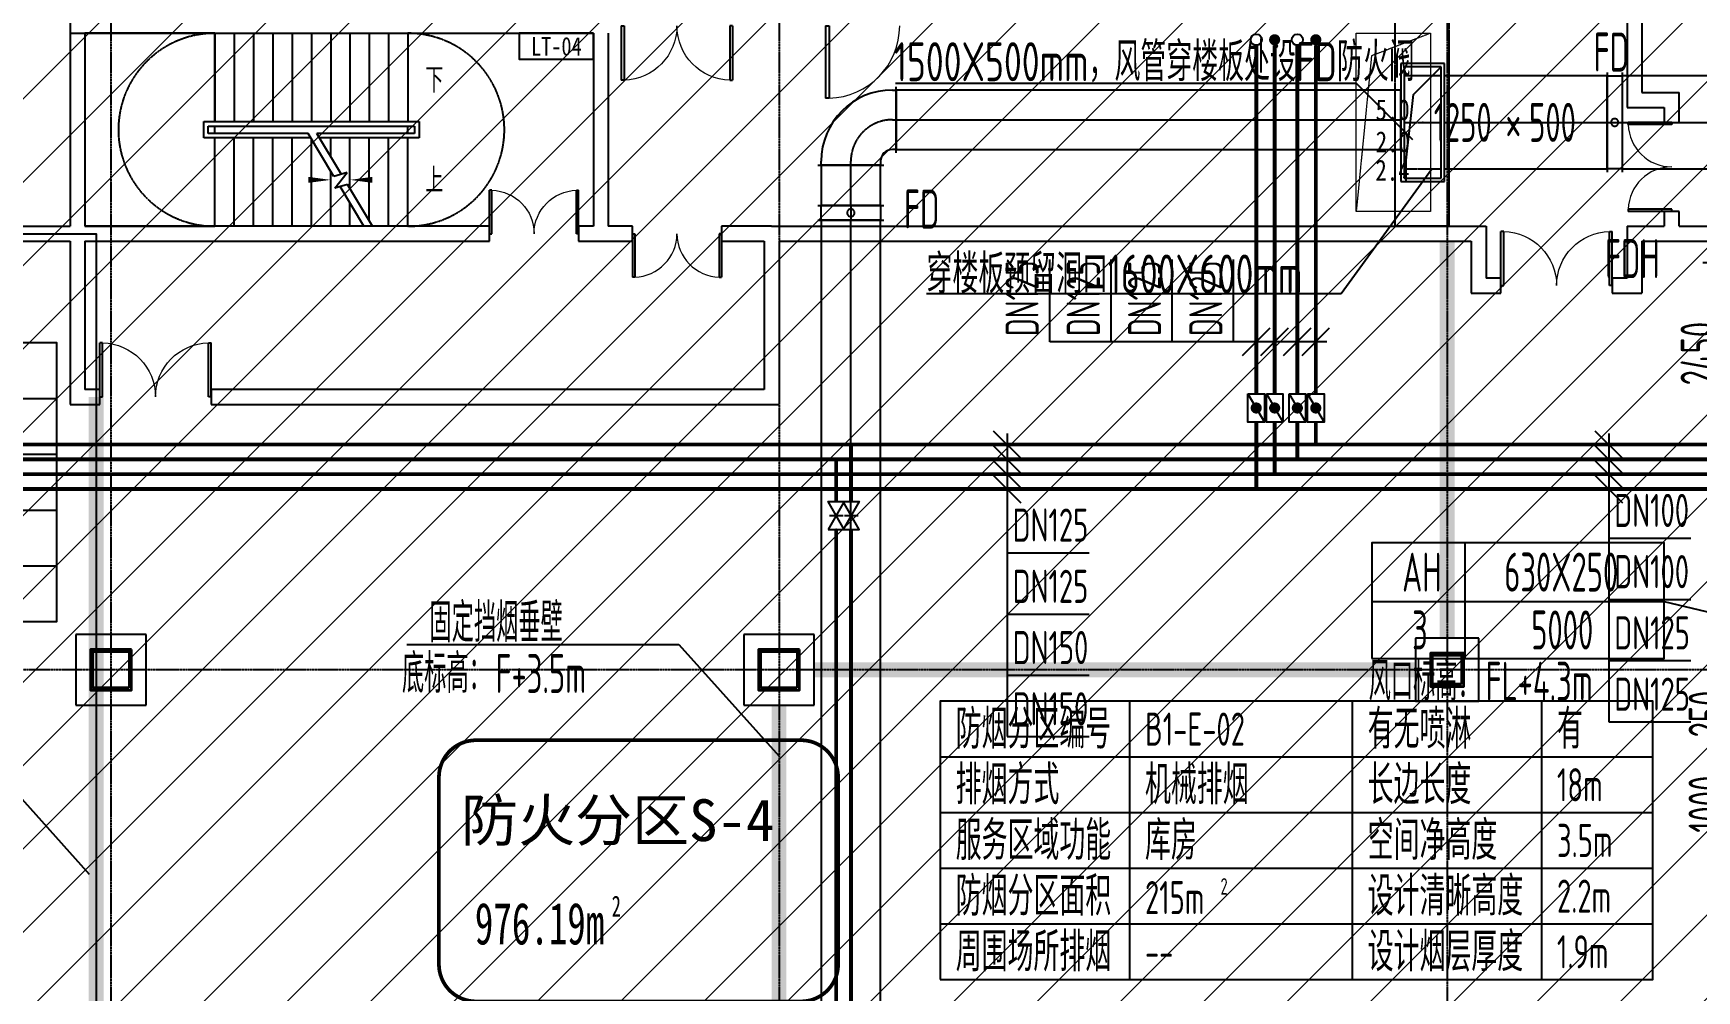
# Model space of a CAD drawing. Extents: x -20827274 to 1300756471, y -549375 to 3431892.
# Drawn here: x 16195 to 38604, y -211834 to -198935 of the extents above; entities that cross this region are included whole.
import ezdxf
from ezdxf.enums import TextEntityAlignment as Align

# ---------------------------------------------------------------- set-up
doc = ezdxf.new("R2010")
doc.units = 0
doc.header["$LTSCALE"] = 10
for name, pattern in [('B-1F-WALL$0$DASH', [0.35, 0.25, -0.1]), ('CENTER2', [1.125, 0.75, -0.125, 0.125, -0.125]), ('DASH', [0.35, 0.25, -0.1]), ('暖附图底图$0$DASH', [0.35, 0.25, -0.1]), ('暖附图底图$0$DOTE', [2.42, 2, -0.2, 0.02, -0.2])]:
    doc.linetypes.add(name, pattern=pattern)
for name, color, linetype in [('1-zs', 3, 'Continuous'), ('1-暖通标注', 4, 'Continuous'), ('1-标注暖通', 4, 'Continuous'), ('DUCT-排烟标注', 3, 'Continuous'), ('DUCT-新风中心线', 5, 'CENTER2'), ('DUCT-新风法兰', 2, 'Continuous'), ('DUCT-新风管', 3, 'Continuous'), ('DUCT-新风管端线', 2, 'Continuous'), ('DUCT-新风阀门', 7, 'Continuous'), ('DUCT-送风中心线', 5, 'CENTER2'), ('DUCT-送风标注', 3, 'Continuous'), ('DUCT-送风法兰', 2, 'Continuous'), ('DUCT-送风管', 4, 'Continuous'), ('DUCT-送风管立管', 4, 'Continuous'), ('DUCT-送风管端线', 2, 'Continuous'), ('DUCT-送风阀门', 7, 'Continuous'), ('H-DIM-空冷回水', 3, 'Continuous'), ('H-PIPE-空冷供水', 122, 'Continuous'), ('H-PIPE-空冷回水', 122, 'DASH'), ('H-PUB_TAB', 7, 'Continuous'), ('H-TH_DIM', 3, 'Continuous'), ('H-VALVE-空冷供水', 7, 'Continuous'), ('H-VALVE-空冷回水', 7, 'Continuous'), ('H-VPIPE-空冷供水', 122, 'Continuous'), ('H-VPIPE-空冷回水', 122, 'DASH'), ('Hvac-Hide', 8, 'DASH'), ('STAIR', 2, 'Continuous'), ('暖附图底图$0$0-绿', 8, 'Continuous'), ('暖附图底图$0$0-蓝', 8, 'Continuous'), ('暖附图底图$0$1-标注暖通', 8, 'Continuous'), ('暖附图底图$0$A-COLUMN', 8, 'Continuous'), ('暖附图底图$0$A-ROOM_NAME', 8, 'Continuous'), ('暖附图底图$0$A-STAIR', 8, 'Continuous'), ('暖附图底图$0$A-WALL', 8, 'Continuous'), ('暖附图底图$0$DIM_SYMB', 8, 'Continuous'), ('暖附图底图$0$DOOR_FIRE', 8, 'Continuous'), ('暖附图底图$0$DOTE', 8, 'Continuous'), ('暖附图底图$0$S-柱', 8, 'Continuous'), ('暖附图底图$0$S-柱-填充', 8, 'Continuous'), ('暖附图底图$0$SRC-03F$0$A-SYMB-NUMB-T', 8, 'Continuous'), ('暖附图底图$0$SRC-03F$0$A-WALL', 8, 'Continuous'), ('暖附图底图$0$STAIR', 8, 'Continuous'), ('暖附图底图$0$WINDOW', 8, 'Continuous')]:
    doc.layers.add(name, color=color, linetype=linetype)
doc.layers.add('F-非人防区', color=105, linetype='Continuous', lineweight=15)
doc.layers.add('暖附图底图$0$HOLE', color=8, linetype='Continuous', lineweight=15)
doc.styles.add('8B2_02', font='tssdeng.shx', dxfattribs={"width": 0.6, "bigfont": 'TSSDCHN.shx'})
doc.styles.add('8B2_02_T3', font='tssdeng.shx', dxfattribs={"width": 0.6, "bigfont": 'TSSDCHN.shx'})
doc.styles.add('_THVAC_PIPEDN', font='tssdeng.shx', dxfattribs={"width": 0.7, "height": 3.5, "bigfont": 'tssdchn.shx'})
doc.styles.add('暖附图底图$0$8B2_01', font='simhei.ttf', dxfattribs={"width": 0.8})
doc.styles.add('暖附图底图$0$_TCH_DIM', font='SIMPLEX', dxfattribs={"bigfont": 'GBCBIG'})
doc.styles.add('暖附图底图$0$SRC-03F$0$ECADI-TXT', font='simplex.shx', dxfattribs={"bigfont": 'hztxt.shx'})
doc.styles.add('暖附图底图$0$黑体', font='simhei.ttf', dxfattribs={"width": 0.65})
doc.dimstyles.new('_TCH_ARCH&&150', dxfattribs={"dimtxt": 525, "dimasz": 150, "dimexe": 375, "dimexo": 450, "dimgap": 150, "dimtad": 1, "dimdec": 0, "dimrnd": 50, "dimzin": 0, "dimdsep": 46, "dimtxsty": '8B2_02_T3', "dimblk": 'ARCHTICK', "dimcen": 0.09, "dimclrt": 7, "dimazin": 2, "dimtfac": 1, "dimtdec": 0, "dimtix": 1, "dimtmove": 2, "dimatfit": 3, "dimfxl": 0, "dimtolj": 1, "dimtzin": 0, "dimarcsym": 0})

# ---------------------------------------------------------------- blocks, each defined once
blk = doc.blocks.new('暖附图底图$0$A$C10817FE3')
at = {"layer": '暖附图底图$0$0-蓝', "color": 9, "linetype": '暖附图底图$0$DASH', "ltscale": 3, "const_width": 50}
blk.add_lwpolyline([(-85682, -49468), (-81304, -49468, 0.414214), (-80804, -48968), (-80804, -46449, 0.414214), (-81304, -45949), (-85682, -45949, 0.414214), (-86182, -46449), (-86182, -48968, 0.414214)], format="xyb", close=True, dxfattribs=at)
at = {"layer": '暖附图底图$0$0-绿', "color": 0, "linetype": '暖附图底图$0$DASH', "style": '暖附图底图$0$黑体'}
blk.add_text('防火分区S-4', height=563.3, dxfattribs=at).set_placement((-85885, -47308))
at = {"layer": '暖附图底图$0$0-绿', "color": 0, "linetype": '暖附图底图$0$DASH', "style": '暖附图底图$0$黑体', "width": 0.65}
for s, height, p in [('976.19m', 563.3, (-85698, -48700)), ('2', 282, (-83855, -48325))]:
    blk.add_text(s, height=height, dxfattribs=at).set_placement(p)
blk = doc.blocks.new('暖附图底图$0$A$C7EFF042E')
at = {"layer": '暖附图底图$0$A-COLUMN', "color": 6}
for p, q in [((-300, -17825), (-300, -18675)), ((-300, -18675), (800, -18675)), ((725, -26775), (-225, -26775)), ((-225, -26775), (-225, -27725)), ((725, -27725), (725, -26775)), ((9725, -26775), (8775, -26775)), ((8775, -26775), (8775, -27725)), ((9725, -27725), (9725, -26775)), ((18675, -26825), (17825, -26825)), ((17825, -26825), (17825, -27675)), ((18675, -27675), (18675, -26825)), ((-225, -27725), (725, -27725)), ((8775, -27725), (9725, -27725)), ((17825, -27675), (18675, -27675))]:
    blk.add_line(p, q, dxfattribs=at)
at = {"layer": '暖附图底图$0$S-柱', "color": 6, "lineweight": 35}
for points in [[(525, -26975), (-25, -26975), (-25, -27525), (525, -27525)], [(525, -26975), (-25, -26975), (-25, -27525), (525, -27525)], [(9525, -26975), (8975, -26975), (8975, -27525), (9525, -27525)], [(9525, -26975), (8975, -26975), (8975, -27525), (9525, -27525)], [(18475, -27025), (18025, -27025), (18025, -27475), (18475, -27475)], [(18475, -27025), (18025, -27025), (18025, -27475), (18475, -27475)]]:
    blk.add_lwpolyline(points, close=True, dxfattribs=at)
at = {"layer": '暖附图底图$0$S-柱-填充', "color": 6, "lineweight": 35}
for points in [[(495, -27495), (5, -27495), (5, -27005), (495, -27005)], [(9495, -27495), (9005, -27495), (9005, -27005), (9495, -27005)], [(18445, -27445), (18055, -27445), (18055, -27055), (18445, -27055)]]:
    blk.add_lwpolyline(points, close=True, dxfattribs=at)
blk = doc.blocks.new('暖附图底图$0$SRC-03F$0$ECADI-TAG-CODE')
at = {"layer": '暖附图底图$0$SRC-03F$0$A-SYMB-NUMB-T', "color": 1}
blk.add_lwpolyline([(3.41, 8.1), (13.41, 8.1), (13.41, 4.6), (3.41, 4.6)], close=True, dxfattribs=at)
at = {"layer": '暖附图底图$0$SRC-03F$0$A-SYMB-NUMB-T', "style": '暖附图底图$0$SRC-03F$0$ECADI-TXT', "width": 0.7}
blk.add_attdef('CODE', text='', height=2.5, dxfattribs=at).set_placement((8.41, 6.35), align=Align.MIDDLE_CENTER)
blk = doc.blocks.new('暖附图底图$0$$DorLib2D$00000002')
for p, q in [((-0.5, 0), (-0.5, 0.4875)), ((-0.475, 0.4875), (-0.5, 0.4875)), ((-0.475, 0), (-0.475, 0.4875)), ((0.475, 0), (0.475, 0.4875)), ((0.475, 0.4875), (0.5, 0.4875)), ((0.5, 0), (0.5, 0.4875)), ((-0.5, 0), (-0.475, 0)), ((0.5, 0), (0.475, 0))]:
    blk.add_line(p, q)
at = {"lineweight": 13}
for centre, start, end in [((-0.4875, 0), 0, 88.53072), ((0.4875, 0), 91.46928, 180)]:
    blk.add_arc(centre, 0.4875, start, end, dxfattribs=at)
blk = doc.blocks.new('暖附图底图$0$$DorLib2D$00000001')
for p, q in [((0.45, 0.975), (0.5, 0.975)), ((0.45, 0), (0.45, 0.975)), ((0.5, 0), (0.5, 0.975)), ((0.5, 0), (0.45, 0))]:
    blk.add_line(p, q)
at = {"lineweight": 13}
blk.add_arc((0.475, 0), 0.975, 91.4693, 180, dxfattribs=at)
blk = doc.blocks.new('暖附图底图$0$AFSFCS')
at = {"layer": 'STAIR', "color": 9, "linetype": 'DASH'}
for centre, start, end in [((18641.4, -200235.4), 90, 270), ((21241.4, -200235.4), 270, 90)]:
    blk.add_arc(centre, 1300, start, end, dxfattribs=at)
at = {"layer": '暖附图底图$0$A-STAIR', "color": 3}
for p, q in [((18641.4, -198935.4), (16891.4, -198935.4)), ((16891.4, -198935.4), (16891.4, -201535.4)), ((18641.4, -198935.4), (21241.4, -198935.4)), ((18641.4, -198935.4), (18641.4, -200125.4)), ((18641.4, -200125.4), (18641.4, -198935.4)), ((18901.4, -198935.4), (18901.4, -200125.4)), ((19161.4, -198935.4), (19161.4, -200125.4)), ((19421.4, -198935.4), (19421.4, -200125.4)), ((19681.4, -198935.4), (19681.4, -200125.4)), ((19941.4, -198935.4), (19941.4, -200125.4)), ((20201.4, -198935.4), (20201.4, -200125.4)), ((20461.4, -198935.4), (20461.4, -200125.4)), ((20721.4, -198935.4), (20721.4, -200125.4)), ((20981.4, -198935.4), (20981.4, -200125.4)), ((21241.4, -198935.4), (21241.4, -200125.4)), ((18491.4, -200345.4), (18491.4, -200125.4)), ((18491.4, -200125.4), (21391.4, -200125.4)), ((18551.4, -200285.4), (18551.4, -200185.4)), ((18551.4, -200185.4), (21331.4, -200185.4)), ((19898, -200285.4), (18551.4, -200285.4)), ((18641.4, -200185.4), (21241.4, -200185.4)), ((18641.4, -200285.4), (18641.4, -200185.4)), ((19898, -200285.4), (18641.4, -200285.4)), ((20245.7, -200864.7), (19898, -200285.4)), ((21241.4, -200285.4), (20014.7, -200285.4)), ((20345.2, -200836.2), (20014.7, -200285.4)), ((21331.4, -200285.4), (20014.7, -200285.4)), ((21241.4, -200285.4), (21241.4, -200185.4)), ((21331.4, -200185.4), (21331.4, -200285.4)), ((21391.4, -200125.4), (21391.4, -200345.4)), ((19934, -200345.4), (18491.4, -200345.4)), ((18641.4, -201535.4), (18641.4, -200345.4)), ((18641.4, -201535.4), (18641.4, -200345.4)), ((18901.4, -201535.4), (18901.4, -200345.4)), ((19161.4, -201535.4), (19161.4, -200345.4)), ((19421.4, -201535.4), (19421.4, -200345.4)), ((19681.4, -201535.4), (19681.4, -200345.4)), ((19941.4, -201535.4), (19941.4, -200357.6)), ((21391.4, -200345.4), (20050.7, -200345.4)), ((20201.4, -200596.6), (20201.4, -200345.4)), ((20461.4, -201029.9), (20461.4, -200345.4)), ((20721.4, -201463.2), (20721.4, -200345.4)), ((20981.4, -201535.4), (20981.4, -200345.4)), ((21241.4, -201535.4), (21241.4, -200345.4)), ((20201.4, -201535.4), (20201.4, -200790.9)), ((20425.2, -200813.3), (20245.7, -200864.7)), ((20255.8, -201022.3), (20425.2, -200813.3)), ((20427.4, -200973.2), (20255.8, -201022.3)), ((20648.1, -201535.4), (20327.8, -201001.7)), ((20764.7, -201535.4), (20427.4, -200973.2)), ((20461.4, -201535.4), (20461.4, -201224.2)), ((16891.4, -201535.4), (18641.4, -201535.4)), ((20648.1, -201535.4), (18641.4, -201535.4)), ((21241.4, -201535.4), (20764.7, -201535.4))]:
    blk.add_line(p, q, dxfattribs=at)
at = {"layer": '暖附图底图$0$A-WALL'}
for p, q in [((37666.4, -198185.4), (37666.4, -199935.4)), ((37866.4, -198285.4), (37866.4, -199735.4)), ((16691.4, -198735.4), (16691.4, -201535.4)), ((16891.4, -198935.4), (16891.4, -201535.4)), ((16891.4, -198935.4), (23741.4, -198935.4)), ((23741.4, -198935.4), (23741.4, -201535.4)), ((23941.4, -198935.4), (23941.4, -201535.4)), ((37866.4, -199735.4), (38366.4, -199735.4)), ((38366.4, -200135.4), (38366.4, -199735.4)), ((37666.4, -199935.4), (38166.4, -199935.4)), ((38166.4, -199935.4), (38166.4, -200135.4)), ((38166.4, -200135.4), (38366.4, -200135.4)), ((38366.4, -201335.4), (38166.4, -201335.4)), ((38166.4, -201335.4), (38166.4, -201535.4)), ((38366.4, -201535.4), (38366.4, -201335.4)), ((6391.4, -201535.4), (16691.4, -201535.4)), ((22341.4, -201535.4), (16891.4, -201535.4)), ((22341.4, -201735.4), (22341.4, -201535.4)), ((23741.4, -201535.4), (23541.4, -201535.4)), ((23541.4, -201535.4), (23541.4, -201735.4)), ((24266.4, -201535.4), (23941.4, -201535.4)), ((24266.4, -201735.4), (24266.4, -201535.4)), ((26141.3, -201535.4), (25466.4, -201535.4)), ((25466.4, -201535.4), (25466.4, -201735.4)), ((26141.3, -201535.4), (35766.4, -201535.4)), ((35766.4, -201535.4), (35766.4, -202235.4)), ((37666.4, -201535.4), (37666.4, -202235.4)), ((37666.4, -201535.4), (38166.4, -201535.4)), ((38366.4, -201535.4), (44416.4, -201535.4)), ((6391.4, -201735.4), (16691.4, -201735.4)), ((16691.4, -201735.4), (16691.4, -203935.4)), ((16891.4, -201735.4), (16891.4, -203735.4)), ((16891.4, -201735.4), (22341.4, -201735.4)), ((23541.4, -201735.4), (23841.4, -201735.4)), ((23841.4, -201735.4), (24266.4, -201735.4)), ((25466.4, -201735.4), (26041.3, -201735.4)), ((26041.3, -201735.4), (26041.5, -203735.4)), ((26241.3, -201735.4), (26241.5, -203935.4)), ((26241.3, -201735.4), (35566.4, -201735.4)), ((35566.4, -201735.4), (35566.4, -202435.4)), ((37866.4, -201735.4), (37866.4, -202435.4)), ((37866.4, -201735.4), (38266.4, -201735.4)), ((38266.4, -201735.4), (44416.4, -201735.4)), ((35966.4, -202235.4), (35766.4, -202235.4)), ((35966.4, -202435.4), (35966.4, -202235.4)), ((37666.4, -202235.4), (37466.4, -202235.4)), ((37466.4, -202235.4), (37466.4, -202435.4)), ((35566.4, -202435.4), (35966.4, -202435.4)), ((37466.4, -202435.4), (37866.4, -202435.4)), ((17091.4, -203735.4), (16891.4, -203735.4)), ((17091.4, -203935.4), (17091.4, -203735.4)), ((26041.5, -203735.4), (18591.4, -203735.4)), ((18591.4, -203735.4), (18591.4, -203935.4)), ((16691.4, -203935.4), (17091.4, -203935.4)), ((18591.4, -203935.4), (26241.5, -203935.4))]:
    blk.add_line(p, q, dxfattribs=at)
at = {"layer": '暖附图底图$0$DIM_SYMB', "color": 3}
for points in [[(21371.4, -199560.4, 0, 0, 0), (17766.4, -199560.4, 0, 0, 0), (17766.4, -200910.4, 0, 0, 0), (20201.4, -200910.4, 0, 80, 0), (19901.4, -200910.4, 0, 0, 0)], [(21371.4, -200910.4, 0, 0, 0), (20461.4, -200910.4, 0, 80, 0), (20761.4, -200910.4, 0, 0, 0)]]:
    blk.add_lwpolyline(points, format="xyseb", dxfattribs=at)
at = {"layer": '暖附图底图$0$DOTE', "color": 16, "linetype": '暖附图底图$0$DOTE', "ltscale": 1.5}
for p, q in [((17241.4, -155629.3), (17241.4, -385768.2)), ((26241.4, -155629.3), (26241.4, -385768.2)), ((35241.4, -155629.3), (35241.4, -385768.2)), ((145070.3, -207510.4), (4332, -207510.4))]:
    blk.add_line(p, q, dxfattribs=at)
at = {"layer": '暖附图底图$0$HOLE', "linetype": '暖附图底图$0$DASH'}
blk.add_lwpolyline([(34016.4, -198935.4), (35016.4, -198935.4), (35016.4, -201335.4), (34016.4, -201335.4)], close=True, dxfattribs=at)
blk.add_lwpolyline([(35016.4, -198935.4), (34222.5, -199239.4), (34016.4, -201335.4)], dxfattribs=at)
at = {"layer": '暖附图底图$0$STAIR', "color": 9, "linetype": '暖附图底图$0$DASH'}
for centre, start, end in [((18641.4, -200235.4), 90, 270), ((18641.4, -200235.4), 90, 270), ((21241.4, -200235.4), 270, 90), ((21241.4, -200235.4), 270, 90)]:
    blk.add_arc(centre, 1300, start, end, dxfattribs=at)
for name, p in [('暖附图底图$0$A$C10817FE3', (107841.4, -162510.4)), ('暖附图底图$0$A$C7EFF042E', (16991.4, -180260.4))]:
    blk.add_blockref(name, p)
at = {"layer": '暖附图底图$0$DOOR_FIRE', "zscale": 200}
for p, xscale, yscale, rotation in [((24866.4, -198835.4), 1500, -1500, 6.163516235793043e-11), ((38266.4, -200735.4), -1200, -1200, 270), ((22941.4, -201635.4), -1200, 1200, 4.020986255063661e-12), ((24866.4, -201635.4), -1200, -1200, 4.350158525230942e-12), ((36716.4, -202335.4), -1500, 1500, 7.146542797867381e-12), ((17841.4, -203835.4), -1500, 1500, 6.777034796351812e-12)]:
    blk.add_blockref('暖附图底图$0$$DorLib2D$00000002', p, dxfattribs=dict(at, xscale=xscale, yscale=yscale, rotation=rotation))
at = {"layer": '暖附图底图$0$SRC-03F$0$A-WALL'}
ref = blk.add_blockref('暖附图底图$0$SRC-03F$0$ECADI-TAG-CODE', (24082.2, -199745.4), dxfattribs=dict(at, xscale=-100, yscale=100, zscale=100))
ref.add_attrib('CODE', 'LT-04', dxfattribs={"layer": '暖附图底图$0$SRC-03F$0$A-SYMB-NUMB-T', "height": 250, "style": '暖附图底图$0$8B2_01', "width": 0.8}).set_placement((23241.4, -199110.4), align=Align.MIDDLE_CENTER)
at = {"layer": '暖附图底图$0$WINDOW', "xscale": -1000, "yscale": -1000, "zscale": 200, "rotation": 7.579666603796123e-12}
blk.add_blockref('暖附图底图$0$$DorLib2D$00000001', (27366.4, -198835.4), dxfattribs=at)
at = {"layer": '暖附图底图$0$A-ROOM_NAME', "color": 2, "style": '暖附图底图$0$8B2_01', "width": 0.8}
blk.add_text('5.0', height=281.65, dxfattribs=at).set_placement((34276.9, -200105.9))
at = {"layer": '暖附图底图$0$A-ROOM_NAME', "color": 1, "style": '暖附图底图$0$8B2_01', "width": 0.8}
blk.add_text('2.0', height=281.65, dxfattribs=at).set_placement((34279.4, -200537.8))
at = {"layer": '暖附图底图$0$A-ROOM_NAME', "color": 3, "style": '暖附图底图$0$8B2_01', "width": 0.8}
blk.add_text('2.4', height=281.65, dxfattribs=at).set_placement((34275, -200921.4))
at = {"layer": '暖附图底图$0$DIM_SYMB', "color": 7, "style": '暖附图底图$0$_TCH_DIM'}
for s, p in [('下', (21476.4, -199735.4)), ('上', (21476.4, -201085.4))]:
    blk.add_text(s, height=337.6, dxfattribs=at).set_placement(p)
blk = doc.blocks.new('暖附图底图')
at = {"layer": '暖附图底图$0$1-标注暖通', "linetype": '暖附图底图$0$DASH'}
blk.add_blockref('暖附图底图$0$AFSFCS', (500000, 0), dxfattribs=at)
blk = doc.blocks.new('_ArchTick')
at = {"color": 0, "linetype": 'ByBlock', "const_width": 0.4}
blk.add_lwpolyline([(-0.5, -0.5), (0.5, 0.5)], dxfattribs=at)
blk = doc.blocks.new('*D1119')
at = {"layer": 'Defpoints', "color": 0, "transparency": 16777216}
for p in [(39061, -202026), (40333, -202026), (40333, -204475)]:
    blk.add_point(p, dxfattribs=at)
at = {"layer": 'H-TH_DIM', "color": 0, "lineweight": -2, "transparency": 16777216}
for p, q in [((39883, -202026), (38686, -202026)), ((39061, -204475), (39061, -202026)), ((39883, -204475), (38686, -204475))]:
    blk.add_line(p, q, dxfattribs=at)
at = {"layer": 'H-TH_DIM', "color": 0, "lineweight": -2, "transparency": 16777216, "xscale": 150, "yscale": 150, "zscale": 150}
for p, rotation in [((39061, -202026), 90), ((39061, -204475), 270)]:
    blk.add_blockref('_ArchTick', p, dxfattribs=dict(at, rotation=rotation))
at = {"layer": 'H-TH_DIM', "color": 7, "transparency": 16777216, "insert": (38649, -203251), "char_height": 525, "attachment_point": 5, "rotation": 90, "style": '8B2_02_T3'}
blk.add_mtext('\\A1;2450', dxfattribs=at)
blk = doc.blocks.new('$VALVE$00000898')
blk.add_lwpolyline([(128, 74), (-128, -74), (-128, 74)], close=True)
blk.add_lwpolyline([(128, 74), (128, -74), (-128, -74)])
at = {"const_width": 50}
blk.add_lwpolyline([(0, 25, -1), (0, -25, -1)], format="xyb", close=True, dxfattribs=at)
for p in [(-128, 0), (128, 0)]:
    blk.add_point(p)
blk = doc.blocks.new('$VALVE$00000296')
for points in [[(-125, 72), (-125, -72), (125, 72), (125, -72), (-125, 72)], [(0, 60), (0, -64)]]:
    blk.add_lwpolyline(points)
for p in [(-125, 0), (125, 0)]:
    blk.add_point(p)

msp = doc.modelspace()

# ---------------------------------------------------------------- hatches: boundary and pattern name
at = {"layer": 'F-非人防区'}
h = msp.add_hatch(dxfattribs=at)
h.set_pattern_fill('ANSI31', color=8, scale=500)
h.set_pattern_definition([(45, (-67108.6, 126739.6), (-561.266, 561.266), [])])
edge = h.paths.add_edge_path()
edge.add_line((26041.4, -160910.4), (26041.4, -174910.4))
edge.add_line((26041.4, -174910.4), (44466.4, -174910.4))
edge.add_line((44466.4, -174910.4), (44466.4, -230535.4))
edge.add_line((44466.4, -230535.4), (29591.4, -230535.4))
edge.add_line((29591.4, -230535.4), (29591.4, -228585.4))
edge.add_line((29591.4, -228585.4), (32466.4, -228585.4))
edge.add_line((32466.4, -228585.4), (32466.4, -223185.4))
edge.add_line((32466.4, -223185.4), (6116.4, -223185.4))
edge.add_line((6116.4, -223185.4), (6116.4, -236210.4))
edge.add_line((6116.4, -236210.4), (5916.4, -236210.4))
edge.add_line((5916.4, -236210.4), (5921.1, -289912.2))
edge.add_line((5921.1, -289912.2), (35191.4, -289912.2))
edge.add_line((35191.4, -289912.2), (35191.4, -296310.4))
edge.add_line((35191.4, -296310.4), (35041.4, -296310.4))
edge.add_line((35041.4, -296310.4), (35041.4, -296910.4))
edge.add_line((35041.4, -296910.4), (35641.4, -296910.4))
edge.add_line((35641.4, -296910.4), (44736.4, -305099.6))
edge.add_line((44736.4, -305099.6), (22456.5, -329844))
edge.add_line((22456.5, -329844), (22456.5, -340006.4))
edge.add_line((22456.5, -340006.4), (-13248.1, -379660.4))
edge.add_line((-13248.1, -379660.4), (-90108.6, -379660.4))
edge.add_line((-90108.6, -379660.4), (-90108.6, -373660.4))
edge.add_line((-90108.6, -373660.4), (-91358.6, -373660.4))
edge.add_arc((-91358.6, -361660.4), 12000, 180, 270, ccw=False)
edge.add_line((-103358.6, -361660.4), (-103358.6, -333450.4))
edge.add_line((-103358.6, -333450.4), (-95358.6, -333436.6))
edge.add_line((-95358.6, -333436.6), (-95358.6, -160610.4))
edge.add_line((-95358.6, -160610.4), (-86333.4, -160610.4))
edge.add_line((-86333.4, -160610.4), (-86333.6, -149790))
edge.add_line((-86333.6, -149790), (-73433.4, -149790))
edge.add_line((-73433.4, -149790), (-73433.4, -160610.4))
edge.add_line((-73433.4, -160610.4), (26041.4, -160910.4))
at = {"layer": 'H-PIPE-空冷回水', "linetype": 'DASH'}
msp.add_hatch(color=256, dxfattribs=at).paths.add_polyline_path([(32992.8, -199022.9), (32991.1, -199007.3), (32986.3, -198992.4), (32978.4, -198978.8), (32967.9, -198967.2), (32955.3, -198957.9), (32940.9, -198951.6), (32925.6, -198948.3), (32909.9, -198948.3), (32894.6, -198951.6), (32880.3, -198957.9), (32867.6, -198967.2), (32857.1, -198978.8), (32849.2, -198992.4), (32844.4, -199007.3), (32842.8, -199022.9), (32844.4, -199038.5), (32849.2, -199053.4), (32857.1, -199067), (32867.6, -199078.6), (32880.3, -199087.9), (32894.6, -199094.2), (32909.9, -199097.5), (32925.6, -199097.5), (32940.9, -199094.2), (32955.3, -199087.9), (32967.9, -199078.6), (32978.4, -199067), (32986.3, -199053.4), (32991.1, -199038.5)])
at = {"layer": 'H-VPIPE-空冷回水', "linetype": 'DASH'}
msp.add_hatch(color=256, dxfattribs=at).paths.add_polyline_path([(33546.9, -199022.9), (33545.3, -199007.3), (33540.4, -198992.4), (33532.6, -198978.8), (33522.1, -198967.2), (33509.4, -198957.9), (33495.1, -198951.6), (33479.8, -198948.3), (33464.1, -198948.3), (33448.8, -198951.6), (33434.4, -198957.9), (33421.7, -198967.2), (33411.3, -198978.8), (33403.4, -198992.4), (33398.6, -199007.3), (33396.9, -199022.9), (33398.6, -199038.5), (33403.4, -199053.4), (33411.3, -199067), (33421.7, -199078.6), (33434.4, -199087.9), (33448.8, -199094.2), (33464.1, -199097.5), (33479.8, -199097.5), (33495.1, -199094.2), (33509.4, -199087.9), (33522.1, -199078.6), (33532.6, -199067), (33540.4, -199053.4), (33545.3, -199038.5)])
msp.add_hatch(color=256, dxfattribs=at).paths.add_polyline_path([(33546.9, -199022.9), (33545.3, -199007.3), (33540.4, -198992.4), (33532.6, -198978.8), (33522.1, -198967.2), (33509.4, -198957.9), (33495.1, -198951.6), (33479.8, -198948.3), (33464.1, -198948.3), (33448.8, -198951.6), (33434.4, -198957.9), (33421.7, -198967.2), (33411.3, -198978.8), (33403.4, -198992.4), (33398.6, -199007.3), (33396.9, -199022.9), (33398.6, -199038.5), (33403.4, -199053.4), (33411.3, -199067), (33421.7, -199078.6), (33434.4, -199087.9), (33448.8, -199094.2), (33464.1, -199097.5), (33479.8, -199097.5), (33495.1, -199094.2), (33509.4, -199087.9), (33522.1, -199078.6), (33532.6, -199067), (33540.4, -199053.4), (33545.3, -199038.5)])

# ---------------------------------------------------------------- linework, layer by layer
at = {"layer": '1-暖通标注'}
for p, q in [((27810.7, -199608.4), (34015.6, -199608.4)), ((34015.6, -199608.4), (34773.9, -200366.8))]:
    msp.add_line(p, q, dxfattribs=at)
at = {"layer": '1-标注暖通'}
for p, q in [((33813.1, -202440.9), (35036.1, -200760.8, 500)), ((28228.1, -202440.9), (33813.1, -202440.9)), ((38163.8, -206589.7), (39506.5, -206908.4, 2600)), ((21229, -207169.9), (24889.5, -207169.9)), ((24889.5, -207169.9), (26243.1, -208675.2)), ((15594.5, -208759.7), (16948.1, -210265))]:
    msp.add_line(p, q, dxfattribs=at)
at = {"layer": '1-标注暖通', "linetype": 'B-1F-WALL$0$DASH'}
msp.add_lwpolyline([(34541.4, -198735.4), (35266.4, -198735.4), (35266.4, -201535.4), (34541.4, -201535.4)], close=True, dxfattribs=at)
at = {"layer": '1-标注暖通'}
for points in [[(6391.4, -201635.4), (17041.4, -201635.4), (17041.4, -225085.4), (6391.4, -225085.4)], [(34227.9, -207358.1), (38163.8, -207358.1), (38163.8, -205799.3), (34227.9, -205799.3)]]:
    msp.add_lwpolyline(points, close=True, dxfattribs=at)
at = {"layer": '1-标注暖通', "linetype": 'DASH', "const_width": 200}
for points in [[(35241.4, -207085.4), (35241.4, -201735.4)], [(17041.4, -203835.4), (17041.4, -225085.4)], [(26716.4, -207510.4), (34816.4, -207510.4)], [(26241.4, -207985.4), (26241.4, -216735.4)]]:
    msp.add_lwpolyline(points, dxfattribs=at)
at = {"layer": '1-标注暖通'}
for points in [[(35480.3, -205799.3), (35480.3, -207358.1)], [(34227.9, -206589.7), (38163.8, -206589.7)]]:
    msp.add_lwpolyline(points, dxfattribs=at)
at = {"layer": 'DUCT-新风中心线'}
for p, q in [((27768.3, -200100.5), (27818.3, -200100.5)), ((27818.5, -200100.5), (34617.4, -200100.5)), ((27208.3, -200710.5), (27208.3, -200660.5)), ((27208.3, -201253.5), (27208.3, -200710.7)), ((27208.3, -216992.8), (27208.3, -201453.9))]:
    msp.add_line(p, q, dxfattribs=at)
msp.add_arc((27768.3, -200660.5), 560, 90, 180, dxfattribs=at)
at = {"layer": 'DUCT-新风法兰'}
for p, q in [((27818.4, -200545.5), (27818.4, -199655.5)), ((26763.3, -200710.6), (27653.3, -200710.6)), ((26763.3, -201253.6), (27653.3, -201253.6)), ((26763.3, -201453.8), (27653.3, -201453.8))]:
    msp.add_line(p, q, dxfattribs=at)
at = {"layer": 'DUCT-新风法兰', "color": 18, "true_color": 0x000000}
for p in [(27818.3, -200100.5, 5000), (27818.5, -200100.5, 5000), (27208.3, -200710.5, 5000), (27208.3, -200710.7, 5000), (27208.3, -201253.5, 5000), (27208.3, -201253.7, 5000), (27208.3, -201453.7, 5000), (27208.3, -201453.9, 5000)]:
    msp.add_point(p, dxfattribs=at)
at = {"layer": 'DUCT-新风管'}
for p, q in [((27768.3, -199700.5), (27818.3, -199700.5)), ((34617.4, -199700.5), (27818.5, -199700.5)), ((27818.5, -199700.5), (27818.5, -200500.5)), ((34617.4, -200500.5), (34617.4, -199700.5)), ((27818.3, -200500.5), (27768.3, -200500.5)), ((27818.5, -200500.5), (34617.4, -200500.5)), ((26808.3, -200710.5), (26808.3, -200660.5)), ((27608.3, -200710.7), (26808.3, -200710.7)), ((26808.3, -200710.7), (26808.3, -201253.5)), ((27608.3, -200660.5), (27608.3, -200710.5)), ((27608.3, -201253.5), (27608.3, -200710.7)), ((26808.3, -201253.5), (27608.3, -201253.5)), ((26808.3, -201453.7), (26808.3, -201253.7)), ((27608.3, -201453.9), (26808.3, -201453.9)), ((26808.3, -201453.9), (26808.3, -216992.8)), ((27608.3, -201253.7), (27608.3, -201453.7)), ((27608.3, -216992.8), (27608.3, -201453.9))]:
    msp.add_line(p, q, dxfattribs=at)
for radius in [960, 160]:
    msp.add_arc((27768.3, -200660.5), radius, 90, 180, dxfattribs=at)
at = {"layer": 'DUCT-新风管', "color": 18, "true_color": 0x000000}
for p in [(27818.3, -200100.5, 5000), (27208.3, -200710.5, 5000)]:
    msp.add_point(p, dxfattribs=at)
at = {"layer": 'DUCT-新风管端线'}
for p, q in [((27818.3, -199700.5), (27818.3, -200500.5)), ((26808.3, -200710.5), (27608.3, -200710.5)), ((27608.3, -201253.7), (26808.3, -201253.7)), ((27608.3, -201453.7), (26808.3, -201453.7))]:
    msp.add_line(p, q, dxfattribs=at)
at = {"layer": 'DUCT-新风阀门'}
for p, q in [((27159.2, -201344.3), (27158.4, -201350.6)), ((27158.4, -201350.6), (27158.4, -201356.8)), ((27158.4, -201356.8), (27159.2, -201363.1)), ((27160.8, -201338.2), (27159.2, -201344.3)), ((27159.2, -201363.1), (27160.8, -201369.2)), ((27163.1, -201332.4), (27160.8, -201338.2)), ((27160.8, -201369.2), (27163.1, -201375)), ((27166.1, -201326.9), (27163.1, -201332.4)), ((27163.1, -201375), (27166.1, -201380.5)), ((27169.8, -201321.8), (27166.1, -201326.9)), ((27166.1, -201380.5), (27169.8, -201385.6)), ((27174.1, -201317.3), (27169.8, -201321.8)), ((27169.8, -201385.6), (27174.1, -201390.1)), ((27178.9, -201313.2), (27174.1, -201317.3)), ((27174.1, -201390.1), (27178.9, -201394.2)), ((27184.2, -201309.9), (27178.9, -201313.2)), ((27178.9, -201394.2), (27184.2, -201397.5)), ((27189.9, -201307.2), (27184.2, -201309.9)), ((27184.2, -201397.5), (27189.9, -201400.2)), ((27195.9, -201305.3), (27189.9, -201307.2)), ((27189.9, -201400.2), (27195.9, -201402.1)), ((27202.1, -201304.1), (27195.9, -201305.3)), ((27195.9, -201402.1), (27202.1, -201403.3)), ((27208.3, -201303.7), (27202.1, -201304.1)), ((27202.1, -201403.3), (27208.3, -201403.7)), ((27208.3, -201266.2), (27208.3, -201441.2)), ((27214.6, -201304.1), (27208.3, -201303.7)), ((27208.3, -201403.7), (27214.6, -201403.3)), ((27220.8, -201305.3), (27214.6, -201304.1)), ((27214.6, -201403.3), (27220.8, -201402.1)), ((27226.7, -201307.2), (27220.8, -201305.3)), ((27220.8, -201402.1), (27226.7, -201400.2)), ((27232.4, -201309.9), (27226.7, -201307.2)), ((27226.7, -201400.2), (27232.4, -201397.5)), ((27237.7, -201313.2), (27232.4, -201309.9)), ((27232.4, -201397.5), (27237.7, -201394.2)), ((27242.6, -201317.3), (27237.7, -201313.2)), ((27237.7, -201394.2), (27242.6, -201390.1)), ((27246.9, -201321.8), (27242.6, -201317.3)), ((27242.6, -201390.1), (27246.9, -201385.6)), ((27250.6, -201326.9), (27246.9, -201321.8)), ((27246.9, -201385.6), (27250.6, -201380.5)), ((27253.6, -201332.4), (27250.6, -201326.9)), ((27250.6, -201380.5), (27253.6, -201375)), ((27255.9, -201338.2), (27253.6, -201332.4)), ((27253.6, -201375), (27255.9, -201369.2)), ((27257.4, -201344.3), (27255.9, -201338.2)), ((27255.9, -201369.2), (27257.4, -201363.1)), ((27258.2, -201350.6), (27257.4, -201344.3)), ((27257.4, -201363.1), (27258.2, -201356.8)), ((27258.2, -201356.8), (27258.2, -201350.6))]:
    msp.add_line(p, q, dxfattribs=at)
at = {"layer": 'DUCT-送风中心线'}
for p, q in [((35192.4, -200135.8), (37398.2, -200135.8)), ((37598.6, -200135.8), (39057, -200135.8))]:
    msp.add_line(p, q, dxfattribs=at)
at = {"layer": 'DUCT-送风法兰'}
for p, q in [((34617.4, -199340.8), (34617.4, -199700.5)), ((35207.4, -199340.8), (34617.4, -199340.8)), ((35207.4, -199510.8), (35207.4, -199340.8)), ((37398.3, -199465.8), (37398.3, -200805.8)), ((37598.5, -199465.8), (37598.5, -200805.8)), ((34617.4, -200500.5), (34617.4, -200930.8)), ((35207.4, -200930.8), (35207.4, -200760.8)), ((34617.4, -200930.8), (35207.4, -200930.8))]:
    msp.add_line(p, q, dxfattribs=at)
at = {"layer": 'DUCT-送风法兰', "color": 18, "true_color": 0x000000}
for p in [(34912.4, -200135.8, -0.1), (34912.4, -200135.8, 0.1), (37398.2, -200135.8, 500), (37398.4, -200135.8, 500), (37598.4, -200135.8, 500), (37598.6, -200135.8, 500)]:
    msp.add_point(p, dxfattribs=at)
at = {"layer": 'DUCT-送风管'}
for p, q in [((37398.2, -199510.8), (35192.4, -199510.8)), ((37398.2, -200760.8), (37398.2, -199510.8)), ((37398.4, -199510.8), (37598.4, -199510.8)), ((39057, -199510.8), (37598.6, -199510.8)), ((37598.6, -199510.8), (37598.6, -200760.8)), ((35192.4, -200760.8), (37398.2, -200760.8)), ((37598.4, -200760.8), (37398.4, -200760.8)), ((37598.6, -200760.8), (39057, -200760.8))]:
    msp.add_line(p, q, dxfattribs=at)
at = {"layer": 'DUCT-送风管立管'}
for p, q in [((35162.4, -199385.8), (34662.4, -199385.8)), ((34662.4, -199385.8), (34662.4, -200885.8)), ((35162.4, -200885.8), (35162.4, -199385.8)), ((34662.4, -200885.8), (35162.4, -200885.8))]:
    msp.add_line(p, q, dxfattribs=at)
at = {"layer": 'DUCT-送风管端线'}
for p, q in [((34787.4, -199760.8), (35162.4, -199385.8)), ((37398.4, -199510.8), (37398.4, -200760.8)), ((37598.4, -199510.8), (37598.4, -200760.8)), ((34662.4, -200885.8), (34787.4, -199760.8))]:
    msp.add_line(p, q, dxfattribs=at)
at = {"layer": 'DUCT-送风阀门'}
for p, q in [((37458, -200106.4), (37454.6, -200111.7)), ((37462, -200101.6), (37458, -200106.4)), ((37466.5, -200097.3), (37462, -200101.6)), ((37471.6, -200093.6), (37466.5, -200097.3)), ((37477.1, -200090.6), (37471.6, -200093.6)), ((37483, -200088.3), (37477.1, -200090.6)), ((37489, -200086.7), (37483, -200088.3)), ((37495.3, -200085.9), (37489, -200086.7)), ((37501.5, -200085.9), (37495.3, -200085.9)), ((37507.8, -200086.7), (37501.5, -200085.9)), ((37513.9, -200088.3), (37507.8, -200086.7)), ((37519.7, -200090.6), (37513.9, -200088.3)), ((37525.2, -200093.6), (37519.7, -200090.6)), ((37530.3, -200097.3), (37525.2, -200093.6)), ((37534.9, -200101.6), (37530.3, -200097.3)), ((37538.9, -200106.4), (37534.9, -200101.6)), ((37542.2, -200111.7), (37538.9, -200106.4)), ((37410.9, -200135.8), (37585.9, -200135.8)), ((37448.8, -200129.5), (37448.4, -200135.8)), ((37448.4, -200135.8), (37448.8, -200142.1)), ((37450, -200123.4), (37448.8, -200129.5)), ((37448.8, -200142.1), (37450, -200148.3)), ((37451.9, -200117.4), (37450, -200123.4)), ((37450, -200148.3), (37451.9, -200154.2)), ((37454.6, -200111.7), (37451.9, -200117.4)), ((37451.9, -200154.2), (37454.6, -200159.9)), ((37454.6, -200159.9), (37458, -200165.2)), ((37458, -200165.2), (37462, -200170)), ((37462, -200170), (37466.5, -200174.3)), ((37466.5, -200174.3), (37471.6, -200178)), ((37471.6, -200178), (37477.1, -200181.1)), ((37477.1, -200181.1), (37483, -200183.4)), ((37483, -200183.4), (37489, -200184.9)), ((37489, -200184.9), (37495.3, -200185.7)), ((37495.3, -200185.7), (37501.5, -200185.7)), ((37501.5, -200185.7), (37507.8, -200184.9)), ((37507.8, -200184.9), (37513.9, -200183.4)), ((37513.9, -200183.4), (37519.7, -200181.1)), ((37519.7, -200181.1), (37525.2, -200178)), ((37525.2, -200178), (37530.3, -200174.3)), ((37530.3, -200174.3), (37534.9, -200170)), ((37534.9, -200170), (37538.9, -200165.2)), ((37538.9, -200165.2), (37542.2, -200159.9)), ((37544.9, -200117.4), (37542.2, -200111.7)), ((37542.2, -200159.9), (37544.9, -200154.2)), ((37546.8, -200123.4), (37544.9, -200117.4)), ((37544.9, -200154.2), (37546.8, -200148.3)), ((37548, -200129.5), (37546.8, -200123.4)), ((37546.8, -200148.3), (37548, -200142.1)), ((37548.4, -200135.8), (37548, -200129.5)), ((37548, -200142.1), (37548.4, -200135.8))]:
    msp.add_line(p, q, dxfattribs=at)
at = {"layer": 'H-DIM-空冷回水'}
for p, q in [((29888.7, -203091.2), (29888.7, -201983.1)), ((30713.7, -203091.2), (30713.7, -201983.1)), ((31538.7, -203091.2), (31538.7, -201983.1)), ((32363.7, -203091.2), (32363.7, -201983.1)), ((32484.1, -203276.8), (32855.3, -202905.6)), ((32732.1, -203276.8), (33103.4, -202905.6)), ((33038.2, -203276.8), (33409.5, -202905.6)), ((33286.3, -203276.8), (33657.5, -202905.6)), ((32363.7, -203091.2), (29888.7, -203091.2)), ((33621.9, -203091.2), (32363.7, -203091.2)), ((29127.5, -204289.8), (29498.8, -204661.1)), ((29313.2, -204325.5), (29313.2, -205934.4)), ((37232.3, -204289.8), (37603.6, -204661.1)), ((37417.9, -204325.5), (37417.9, -205736.6)), ((29127.5, -204489.8), (29498.8, -204861.1)), ((37232.3, -204489.8), (37603.6, -204861.1)), ((29127.5, -204689.8), (29498.8, -205061.1)), ((37232.3, -204689.8), (37603.6, -205061.1)), ((29127.5, -204889.8), (29498.8, -205261.1)), ((37232.3, -204889.8), (37603.6, -205261.1)), ((29313.2, -205934.4), (30421.3, -205934.4)), ((29313.2, -205934.4), (29313.2, -208409.4)), ((37417.9, -205736.6), (38526, -205736.6)), ((37417.9, -205736.6), (37417.9, -208211.6)), ((37417.9, -206561.6), (38526, -206561.6)), ((29313.2, -206759.4), (30421.3, -206759.4)), ((37417.9, -207386.6), (38526, -207386.6)), ((29313.2, -207584.4), (30421.3, -207584.4)), ((37417.9, -208211.6), (38526, -208211.6)), ((29313.2, -208409.4), (30421.3, -208409.4))]:
    msp.add_line(p, q, dxfattribs=at)
at = {"layer": 'H-PIPE-空冷供水', "linetype": 'Continuous', "ltscale": 1.5, "const_width": 52.5}
for points in [[(32669.7, -203791.7), (32669.7, -199097.9)], [(33223.8, -203791.7), (33223.8, -199097.9)], [(32669.7, -204675.5), (32669.7, -204175.7)], [(33223.8, -204675.5), (33223.8, -204175.7)], [(-1181.3, -204675.5), (27011.2, -204675.5)], [(27011.2, -205075.5), (27011.2, -204675.5)], [(27011.2, -204675.5), (32669.7, -204675.5)], [(32669.7, -205075.5), (32669.7, -204675.5)], [(32669.7, -204675.5), (33223.8, -204675.5)], [(33223.8, -204675.5), (40533, -204675.5)], [(-781.3, -205075.5), (27011.2, -205075.5)], [(27011.2, -205245.4), (27011.2, -205075.5)], [(27011.2, -205075.5), (32669.7, -205075.5)], [(32669.7, -205075.5), (40933, -205075.5)], [(27011.2, -222466.4), (27011.2, -205620.4)]]:
    msp.add_lwpolyline(points, dxfattribs=at)
at = {"layer": 'H-PIPE-空冷回水', "linetype": 'DASH', "ltscale": 1.5, "const_width": 52.5}
for points in [[(32917.8, -203791.7), (32917.8, -199097.9)], [(33471.9, -203791.7), (33471.9, -199097.9)], [(32917.8, -204475.5), (32917.8, -204175.7)], [(33471.9, -204475.5), (33471.9, -204175.7)], [(-1381.3, -204475.5), (27211.2, -204475.5)], [(27211.2, -204875.5), (27211.2, -204475.5)], [(27211.2, -204475.5), (32917.8, -204475.5)], [(32917.8, -204875.5), (32917.8, -204475.5)], [(32917.8, -204475.5), (33223.8, -204475.5)], [(33223.8, -204475.5), (40333, -204475.5)], [(33223.8, -204675.5), (33223.8, -204475.5)], [(-981.3, -204875.5), (27211.2, -204875.5)], [(27211.2, -205245.4), (27211.2, -204875.5)], [(27211.2, -204875.5), (32917.8, -204875.5)], [(32917.8, -204875.5), (40733, -204875.5)], [(27211.2, -222267.2), (27211.2, -205620.4)]]:
    msp.add_lwpolyline(points, dxfattribs=at)
at = {"layer": 'H-PUB_TAB'}
for points in [[(6914.2, -206857.9), (16514.2, -206857.9), (16514.2, -203107.9), (6914.2, -203107.9)], [(28411.2, -211684.9), (38011.2, -211684.9), (38011.2, -207934.9), (28411.2, -207934.9)]]:
    msp.add_lwpolyline(points, close=True, dxfattribs=at)
for points in [[(6914.2, -203857.9), (16514.2, -203857.9)], [(6914.2, -204607.9), (16514.2, -204607.9)], [(6914.2, -205357.9), (16514.2, -205357.9)], [(6914.2, -206107.9), (16514.2, -206107.9)], [(30961.2, -207934.9), (30961.2, -211684.9)], [(33961.2, -207934.9), (33961.2, -211684.9)], [(36511.2, -207934.9), (36511.2, -211684.9)], [(28411.2, -208684.9), (38011.2, -208684.9)], [(28411.2, -209434.9), (38011.2, -209434.9)], [(28411.2, -210184.9), (38011.2, -210184.9)], [(28411.2, -210934.9), (38011.2, -210934.9)]]:
    msp.add_lwpolyline(points, dxfattribs=at)
at = {"layer": 'H-VPIPE-空冷供水', "linetype": 'Continuous'}
for centre in [(32669.7, -199022.9), (33223.8, -199022.9)]:
    msp.add_circle(centre, 75, dxfattribs=at)
at = {"layer": 'Hvac-Hide'}
for p, q in [((35162.4, -199510.8), (34662.4, -199510.8)), ((34662.4, -199510.8), (34662.4, -200760.8)), ((35207.4, -200760.8), (35207.4, -199510.8)), ((34617.4, -199700.5), (34617.4, -200500.5)), ((34662.4, -200135.8), (35162.4, -200135.8)), ((34662.4, -200760.8), (35162.4, -200760.8))]:
    msp.add_line(p, q, dxfattribs=at)

# ---------------------------------------------------------------- block references
at = {"layer": '1-zs'}
msp.add_blockref('暖附图底图', (-500000, 0), dxfattribs=at)
at = {"layer": 'H-VALVE-空冷供水', "xscale": 1.5, "yscale": 1.5, "zscale": 1.5, "rotation": 90}
for name, p in [('$VALVE$00000898', (32669.7, -203983.7)), ('$VALVE$00000898', (33223.8, -203983.7)), ('$VALVE$00000296', (27011.2, -205432.9))]:
    msp.add_blockref(name, p, dxfattribs=at)
at = {"layer": 'H-VALVE-空冷回水', "xscale": 1.5, "yscale": 1.5, "zscale": 1.5, "rotation": 90}
for name, p in [('$VALVE$00000898', (32917.8, -203983.7)), ('$VALVE$00000898', (33471.9, -203983.7)), ('$VALVE$00000296', (27211.2, -205432.9))]:
    msp.add_blockref(name, p, dxfattribs=at)

# ---------------------------------------------------------------- texts
at = {"layer": '1-暖通标注', "style": '8B2_02', "width": 0.7}
for s, p in [('1500X500mm，风管穿楼板处设FD防火阀', (27788.7, -199581.1)), ('穿楼板预留洞口1600X600mm', (28228.1, -202440.9))]:
    msp.add_text(s, height=525, dxfattribs=at).set_placement(p)
at = {"layer": '1-标注暖通', "style": '8B2_02', "width": 0.6}
for s, p in [('FD', (37215.4, -199451.2)), ('FD', (27926, -201566.2)), ('FDH', (37368.6, -202233.2)), ('AH', (34636, -206457)), ('630X250', (36010.4, -206457)), ('固定挡烟垂壁', (21532.2, -207137.2)), ('3', (34769.3, -207236.4)), ('5000', (36373.8, -207236.4)), ('底标高：', (21161.8, -207823.5)), ('F+3.5m', (22421.8, -207823.5)), ('风口标高：', (34183.9, -207927.3)), ('FL+4.3m', (35758.9, -207927.3))]:
    msp.add_text(s, height=525, dxfattribs=at).set_placement(p)
at = {"layer": 'DUCT-排烟标注', "style": '8B2_02', "width": 0.6}
for s, p in [('250', (39019, -208420.9, 500)), ('1000', (39019, -209705.1, 500))]:
    msp.add_text(s, height=525, rotation=90, dxfattribs=at).set_placement(p)
at = {"layer": 'DUCT-送风标注', "style": '8B2_02', "width": 0.6}
for s, p in [('1250', (35061.1, -200398.3, 500)), ('500', (36345.3, -200398.3, 500)), ('×', (36030.3, -200398.3, 500))]:
    msp.add_text(s, height=525, dxfattribs=at).set_placement(p)
at = {"layer": 'H-DIM-空冷回水', "color": 7, "style": '_THVAC_PIPEDN', "width": 0.658824}
for p in [(29738.7, -203016.2), (30563.7, -203016.2), (31388.7, -203016.2), (32213.7, -203016.2)]:
    msp.add_text('DN125', height=446.25, rotation=90, dxfattribs=at).set_placement(p)
for s, p in [('DN100', (37492.9, -205586.6)), ('DN125', (29388.2, -205784.4)), ('DN125', (29388.2, -206609.4)), ('DN100', (37492.9, -206411.6)), ('DN125', (37492.9, -207236.6)), ('DN150', (29388.2, -207434.4)), ('DN125', (37492.9, -208061.6)), ('DN150', (29388.2, -208259.4))]:
    msp.add_text(s, height=446.25, dxfattribs=at).set_placement(p)
at = {"layer": 'H-PUB_TAB', "style": '_THVAC_PIPEDN'}
for s, height, width, p in [('防烟分区编号', 525, 0.7, (28621.2, -208572.4)), ('B1-E-02', 446.25, 0.658824, (31171.2, -208533)), ('有无喷淋', 525, 0.7, (34171.2, -208572.4)), ('有', 525, 0.7, (36721.2, -208572.4)), ('排烟方式', 525, 0.7, (28621.2, -209322.4)), ('机械排烟', 525, 0.7, (31171.2, -209322.4)), ('长边长度', 525, 0.7, (34171.2, -209322.4)), ('18m', 446.25, 0.658824, (36721.2, -209283)), ('服务区域功能', 525, 0.7, (28621.2, -210072.4)), ('库房', 525, 0.7, (31171.2, -210072.4)), ('空间净高度', 525, 0.7, (34171.2, -210072.4)), ('3.5m', 446.25, 0.658824, (36721.2, -210033)), ('防烟分区面积', 525, 0.7, (28621.2, -210822.4)), ('215m', 446.25, 0.658824, (31171.2, -210802.7)), ('2', 223.1, 0.658824, (32188.9, -210540.2)), ('设计清晰高度', 525, 0.7, (34171.2, -210822.4)), ('2.2m', 446.25, 0.658824, (36721.2, -210783)), ('周围场所排烟', 525, 0.7, (28621.2, -211572.4)), ('设计烟层厚度', 525, 0.7, (34171.2, -211572.4)), ('1.9m', 446.25, 0.658824, (36721.2, -211533)), ('--', 446.25, 0.658824, (31171.2, -211533))]:
    msp.add_text(s, height=height, dxfattribs=dict(at, width=width)).set_placement(p)

# ---------------------------------------------------------------- dimensions: what is measured, and where the dimension line sits
at = {"layer": 'H-TH_DIM'}
dim = msp.add_aligned_dim(p1=(40333, -204475.5), p2=(40333, -202025.7), distance=1271.5, dimstyle='_TCH_ARCH&&150', dxfattribs=at)
dim.commit()
dim.dimension.update_dxf_attribs({"geometry": '*D1119', "text_midpoint": (38648.9, -203250.6)})

doc.saveas('drawing.dxf')
